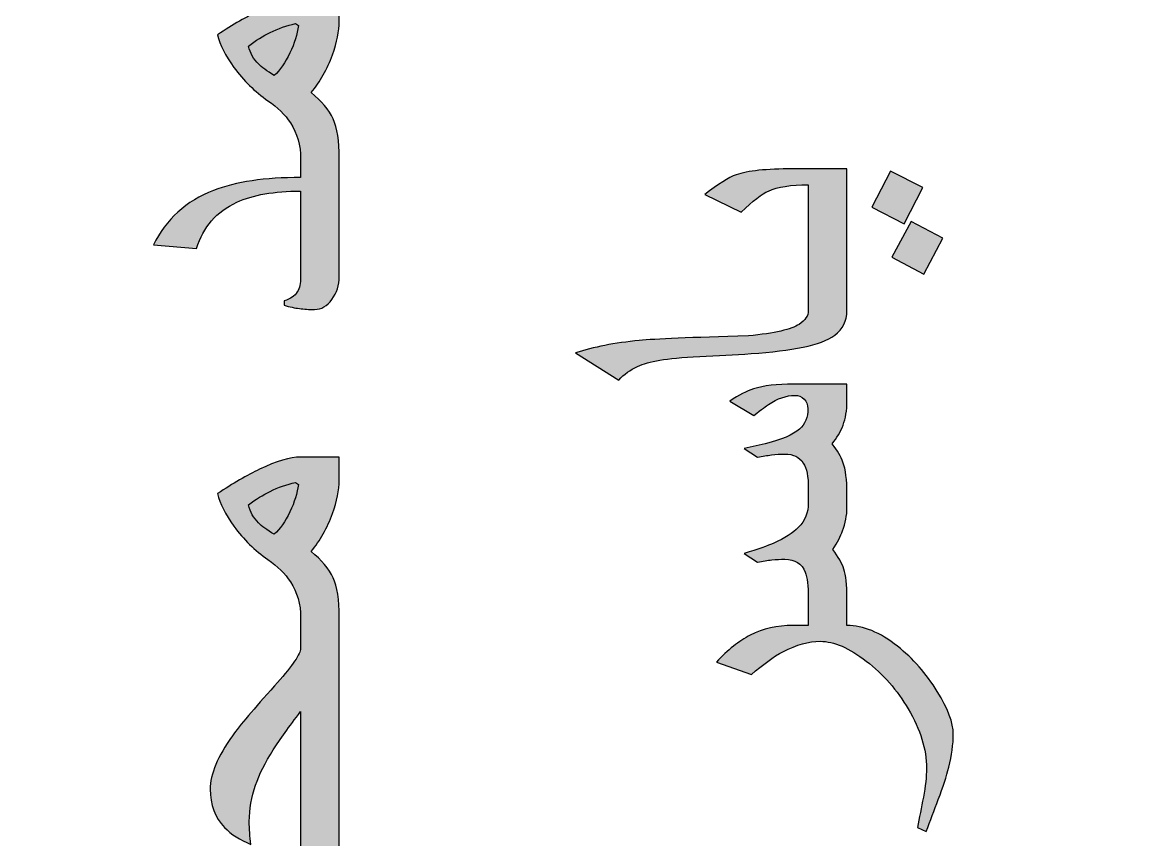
# Model space of a CAD drawing. Header units: millimetres. Extents: x -114 to 68, y -982 to -634.
# Drawn here: x -68.66 to -47.77, y -673.7 to -658.49 of the extents above; entities that cross this region are included whole.
import ezdxf

# ---------------------------------------------------------------- set-up
doc = ezdxf.new("R2010")
doc.units = ezdxf.units.MM
doc.header["$MEASUREMENT"] = 0
doc.layers.add('Layer 1', color=7, linetype='Continuous')

msp = doc.modelspace()

# ---------------------------------------------------------------- hatches: boundary and pattern name
at = {"layer": 'Layer 1', "true_color": 0x2b2a29}
h = msp.add_hatch(color=250, dxfattribs=at)
edge = h.paths.add_edge_path()
edge.add_spline(control_points=[(-62.7589, -661.3761), (-62.7589, -661.3761), (-62.7589, -661.6612), (-62.7589, -661.6612), (-62.7589, -661.6612), (-62.7589, -663.2233), (-62.7589, -663.2233), (-62.7589, -663.3799), (-62.8041, -663.521), (-62.8958, -663.6466), (-62.9861, -663.7708), (-63.0934, -663.8343), (-63.2176, -663.8343), (-63.322, -663.8343), (-63.4165, -663.8286), (-63.5026, -663.8174), (-63.5873, -663.8061), (-63.6818, -663.7849), (-63.7834, -663.7553), (-63.7834, -663.7553), (-63.7834, -663.6706), (-63.7834, -663.6706), (-63.6705, -663.6396), (-63.5901, -663.5845), (-63.5407, -663.5055), (-63.4998, -663.4392), (-63.4786, -663.3475), (-63.4786, -663.2317), (-63.4786, -663.2317), (-63.4786, -661.6612), (-63.4786, -661.6612), (-63.4786, -661.6612), (-63.4786, -661.6301), (-63.4786, -661.6301), (-63.9725, -661.6301), (-64.369, -661.6993), (-64.6696, -661.8376), (-65.0435, -662.0097), (-65.2933, -662.2962), (-65.4175, -662.6969), (-65.4175, -662.6969), (-66.2218, -662.6334), (-66.2218, -662.6334), (-65.9876, -662.1551), (-65.6136, -661.8164), (-65.1, -661.6174), (-64.6865, -661.4566), (-64.1461, -661.3761), (-63.4786, -661.3761), (-63.4786, -661.3761), (-63.4786, -661.029), (-63.4786, -661.029), (-63.4786, -660.7778), (-63.5421, -660.5549), (-63.6691, -660.3601), (-63.7693, -660.2077), (-63.9076, -660.0708), (-64.0882, -659.9467), (-64.3309, -659.7787), (-64.5426, -659.5713), (-64.7218, -659.3258), (-64.8813, -659.1056), (-64.9843, -658.9038), (-65.028, -658.719), (-64.7387, -658.5285), (-64.4777, -658.3775), (-64.2448, -658.2646), (-63.9302, -658.1136), (-63.6748, -658.0374), (-63.48, -658.0374), (-63.48, -658.0374), (-63.4786, -658.0374), (-63.4786, -658.0374), (-63.4786, -658.0374), (-63.4786, -654.9555), (-63.4786, -654.9555), (-63.6973, -655.2363), (-63.8667, -655.4734), (-63.988, -655.6667), (-64.1404, -655.9066), (-64.2505, -656.1253), (-64.3196, -656.3243), (-64.3972, -656.5473), (-64.4353, -656.773), (-64.4353, -657.0016), (-64.4353, -657.1428), (-64.4255, -657.2839), (-64.4057, -657.4278), (-64.6089, -657.3474), (-64.7726, -657.2429), (-64.8954, -657.1131), (-65.0746, -656.9269), (-65.1635, -656.6898), (-65.1635, -656.4019), (-65.1635, -656.1211), (-65.0252, -655.7895), (-64.75, -655.4057), (-64.6131, -655.2166), (-64.3507, -654.9061), (-63.9654, -654.4757), (-63.6663, -654.1427), (-63.504, -653.9169), (-63.4786, -653.7984), (-63.4786, -653.7984), (-63.4786, -653.55), (-63.4786, -653.55), (-63.4786, -653.55), (-62.7589, -653.55), (-62.7589, -653.55), (-62.7589, -653.55), (-62.7589, -658.0374), (-62.7589, -658.0374), (-62.7589, -658.0374), (-62.7589, -658.3253), (-62.7589, -658.3253), (-62.7589, -658.3253), (-62.7589, -658.4664), (-62.7589, -658.4664), (-62.7589, -658.6513), (-62.8013, -658.8587), (-62.8845, -659.0901), (-62.9805, -659.3568), (-63.1145, -659.5911), (-63.2839, -659.7957), (-63.0863, -659.9551), (-62.9494, -660.1188), (-62.8732, -660.2853), (-62.797, -660.4518), (-62.7589, -660.696), (-62.7589, -661.0163), (-62.7589, -661.0163), (-62.7589, -661.3761), (-62.7589, -661.3761)], knot_values=[0, 0, 0, 0, 0.0227273, 0.0227273, 0.0227273, 0.0454545, 0.0454545, 0.0454545, 0.0681818, 0.0681818, 0.0681818, 0.0909091, 0.0909091, 0.0909091, 0.1136364, 0.1136364, 0.1136364, 0.1363636, 0.1363636, 0.1363636, 0.1590909, 0.1590909, 0.1590909, 0.1818182, 0.1818182, 0.1818182, 0.2045455, 0.2045455, 0.2045455, 0.2272727, 0.2272727, 0.2272727, 0.25, 0.25, 0.25, 0.2727273, 0.2727273, 0.2727273, 0.2954545, 0.2954545, 0.2954545, 0.3181818, 0.3181818, 0.3181818, 0.3409091, 0.3409091, 0.3409091, 0.3636364, 0.3636364, 0.3636364, 0.3863636, 0.3863636, 0.3863636, 0.4090909, 0.4090909, 0.4090909, 0.4318182, 0.4318182, 0.4318182, 0.4545455, 0.4545455, 0.4545455, 0.4772727, 0.4772727, 0.4772727, 0.5, 0.5, 0.5, 0.5227273, 0.5227273, 0.5227273, 0.5454545, 0.5454545, 0.5454545, 0.5681818, 0.5681818, 0.5681818, 0.5909091, 0.5909091, 0.5909091, 0.6136364, 0.6136364, 0.6136364, 0.6363636, 0.6363636, 0.6363636, 0.6590909, 0.6590909, 0.6590909, 0.6818182, 0.6818182, 0.6818182, 0.7045455, 0.7045455, 0.7045455, 0.7272727, 0.7272727, 0.7272727, 0.75, 0.75, 0.75, 0.7727273, 0.7727273, 0.7727273, 0.7954545, 0.7954545, 0.7954545, 0.8181818, 0.8181818, 0.8181818, 0.8409091, 0.8409091, 0.8409091, 0.8636364, 0.8636364, 0.8636364, 0.8863636, 0.8863636, 0.8863636, 0.9090909, 0.9090909, 0.9090909, 0.9318182, 0.9318182, 0.9318182, 0.9545455, 0.9545455, 0.9545455, 0.9772727, 0.9772727, 0.9772727, 1, 1, 1, 1], degree=3, periodic=1)
h = msp.add_hatch(color=250, dxfattribs=at)
edge = h.paths.add_edge_path()
edge.add_spline(control_points=[(-63.5746, -658.5116), (-63.7354, -658.5468), (-63.8935, -658.6019), (-64.0487, -658.6767), (-64.1799, -658.7402), (-64.314, -658.8248), (-64.4523, -658.9292), (-64.4184, -659.0605), (-64.3563, -659.172), (-64.2646, -659.2623), (-64.2067, -659.3229), (-64.108, -659.3949), (-63.9697, -659.4768), (-63.861, -659.378), (-63.7651, -659.2383), (-63.679, -659.0577), (-63.5929, -658.8784), (-63.5407, -658.7077), (-63.5209, -658.5482), (-63.5209, -658.5482), (-63.5746, -658.5116), (-63.5746, -658.5116)], knot_values=[0, 0, 0, 0, 0.1428571, 0.1428571, 0.1428571, 0.2857143, 0.2857143, 0.2857143, 0.4285714, 0.4285714, 0.4285714, 0.5714286, 0.5714286, 0.5714286, 0.7142857, 0.7142857, 0.7142857, 0.8571429, 0.8571429, 0.8571429, 1, 1, 1, 1], degree=3, periodic=1)
h = msp.add_hatch(color=250, dxfattribs=at)
edge = h.paths.add_edge_path()
edge.add_spline(control_points=[(-53.3002, -661.2152), (-53.3002, -661.2152), (-53.3002, -663.2769), (-53.3002, -663.2769), (-53.3002, -663.2769), (-53.3002, -663.569), (-53.3002, -663.569), (-53.3002, -663.569), (-53.3002, -663.8582), (-53.3002, -663.8582), (-53.3002, -664.0473), (-53.3764, -664.1983), (-53.5274, -664.3112), (-53.6601, -664.4114), (-53.8562, -664.4876), (-54.1187, -664.5384), (-54.3797, -664.5892), (-54.7015, -664.6287), (-55.0853, -664.6569), (-55.3957, -664.6739), (-55.7147, -664.6908), (-56.0434, -664.7091), (-56.3708, -664.7261), (-56.6192, -664.7501), (-56.7885, -664.7783), (-56.9579, -664.8079), (-57.0961, -664.8474), (-57.2034, -664.8968), (-57.336, -664.9561), (-57.4517, -665.0408), (-57.5505, -665.148), (-57.5505, -665.148), (-58.3549, -664.6442), (-58.3549, -664.6442), (-58.0247, -664.5342), (-57.6295, -664.4566), (-57.1695, -664.4114), (-56.8817, -664.3832), (-56.2043, -664.355), (-55.1361, -664.3267), (-54.645, -664.2773), (-54.3318, -664.2054), (-54.1935, -664.1108), (-54.0778, -664.0332), (-54.0199, -663.9486), (-54.0199, -663.8582), (-54.0199, -663.8582), (-54.0199, -663.569), (-54.0199, -663.569), (-54.0199, -663.569), (-54.0199, -663.2769), (-54.0199, -663.2769), (-54.0199, -663.2769), (-54.0199, -661.5116), (-54.0199, -661.5116), (-54.3445, -661.5116), (-54.5914, -661.5511), (-54.7622, -661.6287), (-54.8807, -661.6809), (-55.05, -661.8107), (-55.273, -662.0196), (-55.273, -662.0196), (-55.9503, -661.6936), (-55.9503, -661.6936), (-55.6991, -661.4974), (-55.5044, -661.3747), (-55.3633, -661.3253), (-55.1516, -661.2519), (-54.8003, -661.2152), (-54.3092, -661.2152), (-54.3092, -661.2152), (-53.3002, -661.2152), (-53.3002, -661.2152)], knot_values=[0, 0, 0, 0, 0.0416667, 0.0416667, 0.0416667, 0.0833333, 0.0833333, 0.0833333, 0.125, 0.125, 0.125, 0.1666667, 0.1666667, 0.1666667, 0.2083333, 0.2083333, 0.2083333, 0.25, 0.25, 0.25, 0.2916667, 0.2916667, 0.2916667, 0.3333333, 0.3333333, 0.3333333, 0.375, 0.375, 0.375, 0.4166667, 0.4166667, 0.4166667, 0.4583333, 0.4583333, 0.4583333, 0.5, 0.5, 0.5, 0.5416667, 0.5416667, 0.5416667, 0.5833333, 0.5833333, 0.5833333, 0.625, 0.625, 0.625, 0.6666667, 0.6666667, 0.6666667, 0.7083333, 0.7083333, 0.7083333, 0.75, 0.75, 0.75, 0.7916667, 0.7916667, 0.7916667, 0.8333333, 0.8333333, 0.8333333, 0.875, 0.875, 0.875, 0.9166667, 0.9166667, 0.9166667, 0.9583333, 0.9583333, 0.9583333, 1, 1, 1, 1], degree=3, periodic=1)
h = msp.add_hatch(color=250, dxfattribs=at)
edge = h.paths.add_edge_path()
edge.add_spline(control_points=[(-52.4874, -661.2576), (-52.4874, -661.2576), (-51.8863, -661.5624), (-51.8863, -661.5624), (-51.8863, -661.5624), (-52.2334, -662.2397), (-52.2334, -662.2397), (-52.2334, -662.2397), (-52.8346, -661.9264), (-52.8346, -661.9264), (-52.8346, -661.9264), (-52.4874, -661.2576), (-52.4874, -661.2576)], knot_values=[0, 0, 0, 0, 0.25, 0.25, 0.25, 0.5, 0.5, 0.5, 0.75, 0.75, 0.75, 1, 1, 1, 1], degree=3, periodic=1)
h = msp.add_hatch(color=250, dxfattribs=at)
edge = h.paths.add_edge_path()
edge.add_spline(control_points=[(-52.1064, -662.1974), (-52.1064, -662.1974), (-51.5138, -662.5036), (-51.5138, -662.5036), (-51.5138, -662.5036), (-51.8651, -663.1795), (-51.8651, -663.1795), (-51.8651, -663.1795), (-52.462, -662.8606), (-52.462, -662.8606), (-52.462, -662.8606), (-52.1064, -662.1974), (-52.1064, -662.1974)], knot_values=[0, 0, 0, 0, 0.25, 0.25, 0.25, 0.5, 0.5, 0.5, 0.75, 0.75, 0.75, 1, 1, 1, 1], degree=3, periodic=1)
h = msp.add_hatch(color=250, dxfattribs=at)
edge = h.paths.add_edge_path()
edge.add_spline(control_points=[(-53.3002, -665.2228), (-53.3002, -665.2228), (-53.3002, -665.5389), (-53.3002, -665.5389), (-53.3002, -665.7139), (-53.3242, -665.8634), (-53.3722, -665.989), (-53.4202, -666.116), (-53.4893, -666.2303), (-53.5768, -666.3347), (-53.4752, -666.4646), (-53.4075, -666.5775), (-53.375, -666.6748), (-53.3256, -666.8159), (-53.3002, -667.0093), (-53.3002, -667.2562), (-53.3002, -667.2562), (-53.3002, -667.5257), (-53.3002, -667.5257), (-53.3002, -667.6697), (-53.3285, -667.8136), (-53.3835, -667.9575), (-53.4188, -668.0507), (-53.478, -668.1678), (-53.5613, -668.3061), (-53.4611, -668.4387), (-53.3934, -668.5601), (-53.3567, -668.6701), (-53.3186, -668.7802), (-53.3002, -668.9594), (-53.3002, -669.2078), (-53.3002, -669.2078), (-53.3002, -669.7172), (-53.3002, -669.7172), (-52.9973, -669.7176), (-52.6831, -669.8474), (-52.3576, -670.1067), (-52.0712, -670.3324), (-51.8242, -670.6132), (-51.6168, -670.9505), (-51.4178, -671.2694), (-51.319, -671.5333), (-51.319, -671.7407), (-51.319, -671.9312), (-51.3473, -672.1358), (-51.4023, -672.3574), (-51.4432, -672.5253), (-51.5095, -672.7271), (-51.5984, -672.9613), (-51.6732, -673.1589), (-51.748, -673.3565), (-51.8228, -673.5526), (-51.8228, -673.5526), (-51.9879, -673.482), (-51.9879, -673.482), (-51.9512, -673.3), (-51.9145, -673.1109), (-51.8764, -672.9134), (-51.8383, -672.7158), (-51.8186, -672.5366), (-51.8186, -672.3771), (-51.8186, -672.0244), (-51.9315, -671.6561), (-52.1572, -671.2722), (-52.3647, -670.9237), (-52.6257, -670.6274), (-52.9418, -670.3818), (-53.2579, -670.1363), (-53.5415, -670.0135), (-53.7955, -670.0135), (-54.0143, -670.0135), (-54.2429, -670.077), (-54.4828, -670.2026), (-54.6761, -670.3042), (-54.8736, -670.4481), (-55.0782, -670.6316), (-55.0782, -670.6316), (-55.7302, -670.3988), (-55.7302, -670.3988), (-55.5199, -670.173), (-55.3111, -670.0065), (-55.1008, -669.8992), (-54.8638, -669.7779), (-54.5985, -669.7172), (-54.3064, -669.7172), (-54.3064, -669.7172), (-54.0199, -669.7172), (-54.0199, -669.7172), (-54.0199, -669.7172), (-54.0199, -669.2064), (-54.0199, -669.2064), (-54.0199, -668.9834), (-54.0397, -668.8225), (-54.0778, -668.7252), (-54.1413, -668.5657), (-54.2683, -668.4853), (-54.4574, -668.4853), (-54.5378, -668.4853), (-54.6182, -668.4895), (-54.6972, -668.498), (-54.7777, -668.505), (-54.8666, -668.5206), (-54.9654, -668.5417), (-54.9654, -668.5417), (-55.2137, -668.3766), (-55.2137, -668.3766), (-54.9597, -668.299), (-54.7763, -668.2355), (-54.6606, -668.1847), (-54.4588, -668.0958), (-54.3078, -667.9984), (-54.2062, -667.894), (-54.082, -667.7656), (-54.0199, -667.6132), (-54.0199, -667.4354), (-54.0199, -667.4354), (-54.0199, -667.156), (-54.0199, -667.156), (-54.0199, -666.9472), (-54.051, -666.7934), (-54.1145, -666.6932), (-54.1864, -666.5831), (-54.3007, -666.5267), (-54.4574, -666.5267), (-54.5434, -666.5267), (-54.6253, -666.5323), (-54.7057, -666.5422), (-54.7861, -666.5535), (-54.8722, -666.5676), (-54.9654, -666.5859), (-54.9654, -666.5859), (-55.2137, -666.4208), (-55.2137, -666.4208), (-55.2137, -666.4208), (-54.8242, -666.3347), (-54.8242, -666.3347), (-54.518, -666.26), (-54.305, -666.1696), (-54.1864, -666.0624), (-54.0806, -665.9679), (-54.0284, -665.8423), (-54.0284, -665.6814), (-54.0284, -665.608), (-54.051, -665.5473), (-54.0975, -665.5022), (-54.1427, -665.457), (-54.2019, -665.4344), (-54.2739, -665.4344), (-54.4291, -665.4344), (-54.5928, -665.4909), (-54.765, -665.6038), (-54.7932, -665.6235), (-54.8835, -665.6913), (-55.0359, -665.807), (-55.0359, -665.807), (-55.4846, -665.5403), (-55.4846, -665.5403), (-55.3139, -665.4288), (-55.1657, -665.3526), (-55.0416, -665.3117), (-54.8539, -665.2524), (-54.6041, -665.2228), (-54.2937, -665.2228), (-54.2937, -665.2228), (-53.3002, -665.2228), (-53.3002, -665.2228)], knot_values=[0, 0, 0, 0, 0.0181818, 0.0181818, 0.0181818, 0.0363636, 0.0363636, 0.0363636, 0.0545455, 0.0545455, 0.0545455, 0.0727273, 0.0727273, 0.0727273, 0.0909091, 0.0909091, 0.0909091, 0.1090909, 0.1090909, 0.1090909, 0.1272727, 0.1272727, 0.1272727, 0.1454545, 0.1454545, 0.1454545, 0.1636364, 0.1636364, 0.1636364, 0.1818182, 0.1818182, 0.1818182, 0.2, 0.2, 0.2, 0.2181818, 0.2181818, 0.2181818, 0.2363636, 0.2363636, 0.2363636, 0.2545455, 0.2545455, 0.2545455, 0.2727273, 0.2727273, 0.2727273, 0.2909091, 0.2909091, 0.2909091, 0.3090909, 0.3090909, 0.3090909, 0.3272727, 0.3272727, 0.3272727, 0.3454545, 0.3454545, 0.3454545, 0.3636364, 0.3636364, 0.3636364, 0.3818182, 0.3818182, 0.3818182, 0.4, 0.4, 0.4, 0.4181818, 0.4181818, 0.4181818, 0.4363636, 0.4363636, 0.4363636, 0.4545455, 0.4545455, 0.4545455, 0.4727273, 0.4727273, 0.4727273, 0.4909091, 0.4909091, 0.4909091, 0.5090909, 0.5090909, 0.5090909, 0.5272727, 0.5272727, 0.5272727, 0.5454545, 0.5454545, 0.5454545, 0.5636364, 0.5636364, 0.5636364, 0.5818182, 0.5818182, 0.5818182, 0.6, 0.6, 0.6, 0.6181818, 0.6181818, 0.6181818, 0.6363636, 0.6363636, 0.6363636, 0.6545455, 0.6545455, 0.6545455, 0.6727273, 0.6727273, 0.6727273, 0.6909091, 0.6909091, 0.6909091, 0.7090909, 0.7090909, 0.7090909, 0.7272727, 0.7272727, 0.7272727, 0.7454545, 0.7454545, 0.7454545, 0.7636364, 0.7636364, 0.7636364, 0.7818182, 0.7818182, 0.7818182, 0.8, 0.8, 0.8, 0.8181818, 0.8181818, 0.8181818, 0.8363636, 0.8363636, 0.8363636, 0.8545455, 0.8545455, 0.8545455, 0.8727273, 0.8727273, 0.8727273, 0.8909091, 0.8909091, 0.8909091, 0.9090909, 0.9090909, 0.9090909, 0.9272727, 0.9272727, 0.9272727, 0.9454545, 0.9454545, 0.9454545, 0.9636364, 0.9636364, 0.9636364, 0.9818182, 0.9818182, 0.9818182, 1, 1, 1, 1], degree=3, periodic=1)
h = msp.add_hatch(color=250, dxfattribs=at)
edge = h.paths.add_edge_path()
edge.add_spline(control_points=[(-62.7589, -674.6914), (-62.7589, -674.6914), (-62.7589, -674.8325), (-62.7589, -674.8325), (-62.7589, -675.0174), (-62.8013, -675.2248), (-62.8845, -675.4562), (-62.9805, -675.7229), (-63.1145, -675.9572), (-63.2839, -676.1618), (-63.0863, -676.3212), (-62.9494, -676.4849), (-62.8732, -676.6514), (-62.797, -676.8179), (-62.7589, -677.0621), (-62.7589, -677.3824), (-62.7589, -677.3824), (-62.7589, -677.7422), (-62.7589, -677.7422), (-62.7589, -677.7422), (-62.7589, -678.0273), (-62.7589, -678.0273), (-62.7589, -678.0273), (-62.7589, -679.5894), (-62.7589, -679.5894), (-62.7589, -679.746), (-62.8041, -679.8871), (-62.8958, -680.0127), (-62.9861, -680.1369), (-63.0934, -680.2004), (-63.2176, -680.2004), (-63.322, -680.2004), (-63.4165, -680.1947), (-63.5026, -680.1835), (-63.5873, -680.1722), (-63.6818, -680.151), (-63.7834, -680.1214), (-63.7834, -680.1214), (-63.7834, -680.0367), (-63.7834, -680.0367), (-63.6705, -680.0057), (-63.5901, -679.9506), (-63.5407, -679.8716), (-63.4998, -679.8053), (-63.4786, -679.7136), (-63.4786, -679.5978), (-63.4786, -679.5978), (-63.4786, -678.0273), (-63.4786, -678.0273), (-63.4786, -678.0273), (-63.4786, -677.9962), (-63.4786, -677.9962), (-63.9725, -677.9962), (-64.369, -678.0654), (-64.6696, -678.2037), (-65.0435, -678.3758), (-65.2933, -678.6623), (-65.4175, -679.063), (-65.4175, -679.063), (-66.2218, -678.9995), (-66.2218, -678.9995), (-65.9876, -678.5212), (-65.6136, -678.1825), (-65.1, -677.9835), (-64.6865, -677.8227), (-64.1461, -677.7422), (-63.4786, -677.7422), (-63.4786, -677.7422), (-63.4786, -677.3951), (-63.4786, -677.3951), (-63.4786, -677.1439), (-63.5421, -676.921), (-63.6691, -676.7262), (-63.7693, -676.5738), (-63.9076, -676.4369), (-64.0882, -676.3128), (-64.3309, -676.1448), (-64.5426, -675.9374), (-64.7218, -675.6919), (-64.8813, -675.4717), (-64.9843, -675.2699), (-65.028, -675.0851), (-64.7387, -674.8946), (-64.4777, -674.7436), (-64.2448, -674.6307), (-63.9302, -674.4797), (-63.6748, -674.4035), (-63.48, -674.4035), (-63.48, -674.4035), (-63.4786, -674.4035), (-63.4786, -674.4035), (-63.4786, -674.4035), (-63.4786, -671.3216), (-63.4786, -671.3216), (-63.6973, -671.6024), (-63.8667, -671.8395), (-63.988, -672.0328), (-64.1404, -672.2727), (-64.2505, -672.4914), (-64.3196, -672.6904), (-64.3972, -672.9134), (-64.4353, -673.1391), (-64.4353, -673.3677), (-64.4353, -673.5089), (-64.4255, -673.65), (-64.4057, -673.7939), (-64.6089, -673.7135), (-64.7726, -673.609), (-64.8954, -673.4792), (-65.0746, -673.293), (-65.1635, -673.0559), (-65.1635, -672.768), (-65.1635, -672.4872), (-65.0252, -672.1556), (-64.75, -671.7718), (-64.6131, -671.5827), (-64.3507, -671.2722), (-63.9654, -670.8418), (-63.6663, -670.5088), (-63.504, -670.283), (-63.4786, -670.1645), (-63.4786, -670.1645), (-63.4786, -669.9161), (-63.4786, -669.9161), (-63.4786, -669.9161), (-63.4786, -669.5733), (-63.4786, -669.5733), (-63.4786, -669.3221), (-63.5421, -669.0992), (-63.6691, -668.9044), (-63.7693, -668.752), (-63.9076, -668.6151), (-64.0882, -668.491), (-64.3309, -668.323), (-64.5426, -668.1156), (-64.7218, -667.8701), (-64.8813, -667.6499), (-64.9843, -667.4481), (-65.028, -667.2633), (-64.7387, -667.0728), (-64.4777, -666.9218), (-64.2448, -666.8089), (-63.9302, -666.6579), (-63.6748, -666.5817), (-63.48, -666.5817), (-63.48, -666.5817), (-62.7589, -666.5817), (-62.7589, -666.5817), (-62.7589, -666.5817), (-62.7589, -667.0107), (-62.7589, -667.0107), (-62.7589, -667.1956), (-62.8013, -667.403), (-62.8845, -667.6344), (-62.9805, -667.9011), (-63.1145, -668.1354), (-63.2839, -668.34), (-63.0863, -668.4994), (-62.9494, -668.6631), (-62.8732, -668.8296), (-62.797, -668.9961), (-62.7589, -669.2403), (-62.7589, -669.5606), (-62.7589, -669.5606), (-62.7589, -669.9161), (-62.7589, -669.9161), (-62.7589, -669.9161), (-62.7589, -670.2055), (-62.7589, -670.2055), (-62.7589, -670.2055), (-62.7589, -674.4035), (-62.7589, -674.4035), (-62.7589, -674.4035), (-62.7589, -674.6914), (-62.7589, -674.6914)], knot_values=[0, 0, 0, 0, 0.0172414, 0.0172414, 0.0172414, 0.0344828, 0.0344828, 0.0344828, 0.0517241, 0.0517241, 0.0517241, 0.0689655, 0.0689655, 0.0689655, 0.0862069, 0.0862069, 0.0862069, 0.1034483, 0.1034483, 0.1034483, 0.1206897, 0.1206897, 0.1206897, 0.137931, 0.137931, 0.137931, 0.1551724, 0.1551724, 0.1551724, 0.1724138, 0.1724138, 0.1724138, 0.1896552, 0.1896552, 0.1896552, 0.2068966, 0.2068966, 0.2068966, 0.2241379, 0.2241379, 0.2241379, 0.2413793, 0.2413793, 0.2413793, 0.2586207, 0.2586207, 0.2586207, 0.2758621, 0.2758621, 0.2758621, 0.2931034, 0.2931034, 0.2931034, 0.3103448, 0.3103448, 0.3103448, 0.3275862, 0.3275862, 0.3275862, 0.3448276, 0.3448276, 0.3448276, 0.362069, 0.362069, 0.362069, 0.3793103, 0.3793103, 0.3793103, 0.3965517, 0.3965517, 0.3965517, 0.4137931, 0.4137931, 0.4137931, 0.4310345, 0.4310345, 0.4310345, 0.4482759, 0.4482759, 0.4482759, 0.4655172, 0.4655172, 0.4655172, 0.4827586, 0.4827586, 0.4827586, 0.5, 0.5, 0.5, 0.5172414, 0.5172414, 0.5172414, 0.5344828, 0.5344828, 0.5344828, 0.5517241, 0.5517241, 0.5517241, 0.5689655, 0.5689655, 0.5689655, 0.5862069, 0.5862069, 0.5862069, 0.6034483, 0.6034483, 0.6034483, 0.6206897, 0.6206897, 0.6206897, 0.637931, 0.637931, 0.637931, 0.6551724, 0.6551724, 0.6551724, 0.6724138, 0.6724138, 0.6724138, 0.6896552, 0.6896552, 0.6896552, 0.7068966, 0.7068966, 0.7068966, 0.7241379, 0.7241379, 0.7241379, 0.7413793, 0.7413793, 0.7413793, 0.7586207, 0.7586207, 0.7586207, 0.7758621, 0.7758621, 0.7758621, 0.7931034, 0.7931034, 0.7931034, 0.8103448, 0.8103448, 0.8103448, 0.8275862, 0.8275862, 0.8275862, 0.8448276, 0.8448276, 0.8448276, 0.862069, 0.862069, 0.862069, 0.8793103, 0.8793103, 0.8793103, 0.8965517, 0.8965517, 0.8965517, 0.9137931, 0.9137931, 0.9137931, 0.9310345, 0.9310345, 0.9310345, 0.9482759, 0.9482759, 0.9482759, 0.9655172, 0.9655172, 0.9655172, 0.9827586, 0.9827586, 0.9827586, 1, 1, 1, 1], degree=3, periodic=1)
h = msp.add_hatch(color=250, dxfattribs=at)
edge = h.paths.add_edge_path()
edge.add_spline(control_points=[(-63.5746, -667.0559), (-63.7354, -667.0911), (-63.8935, -667.1462), (-64.0487, -667.221), (-64.1799, -667.2845), (-64.314, -667.3691), (-64.4523, -667.4735), (-64.4184, -667.6048), (-64.3563, -667.7163), (-64.2646, -667.8066), (-64.2067, -667.8672), (-64.108, -667.9392), (-63.9697, -668.0211), (-63.861, -667.9223), (-63.7651, -667.7826), (-63.679, -667.602), (-63.5929, -667.4227), (-63.5407, -667.252), (-63.5209, -667.0925), (-63.5209, -667.0925), (-63.5746, -667.0559), (-63.5746, -667.0559)], knot_values=[0, 0, 0, 0, 0.1428571, 0.1428571, 0.1428571, 0.2857143, 0.2857143, 0.2857143, 0.4285714, 0.4285714, 0.4285714, 0.5714286, 0.5714286, 0.5714286, 0.7142857, 0.7142857, 0.7142857, 0.8571429, 0.8571429, 0.8571429, 1, 1, 1, 1], degree=3, periodic=1)

# ---------------------------------------------------------------- linework, layer by layer
at = {"layer": 'Layer 1', "color": 230, "lineweight": 20}
msp.add_open_spline([(-109.4153, -724.459), (-109.4153, -724.459), (60.5847, -724.459), (60.5847, -724.459), (63.3347, -724.459), (65.5847, -722.2089), (65.5847, -719.4589), (65.5847, -719.4589), (65.5847, -639.4591), (65.5847, -639.4591), (65.5847, -636.7091), (63.3347, -634.459), (60.5847, -634.459), (60.5847, -634.459), (-109.4153, -634.459), (-109.4153, -634.459), (-112.1653, -634.459), (-114.4153, -636.7091), (-114.4153, -639.4591), (-114.4153, -639.4591), (-114.4153, -719.4589), (-114.4153, -719.4589), (-114.4153, -722.2089), (-112.1653, -724.459), (-109.4153, -724.459)], degree=3, knots=[0, 0, 0, 0, 0.125, 0.125, 0.125, 0.25, 0.25, 0.25, 0.375, 0.375, 0.375, 0.5, 0.5, 0.5, 0.625, 0.625, 0.625, 0.75, 0.75, 0.75, 0.875, 0.875, 0.875, 1, 1, 1, 1], dxfattribs=at)
msp.add_open_spline([(-109.4153, -724.459), (-109.4153, -724.459), (60.5847, -724.459), (60.5847, -724.459), (63.3347, -724.459), (65.5847, -722.2089), (65.5847, -719.4589), (65.5847, -719.4589), (65.5847, -639.4591), (65.5847, -639.4591), (65.5847, -636.7091), (63.3347, -634.459), (60.5847, -634.459), (60.5847, -634.459), (-109.4153, -634.459), (-109.4153, -634.459), (-112.1653, -634.459), (-114.4153, -636.7091), (-114.4153, -639.4591), (-114.4153, -639.4591), (-114.4153, -719.4589), (-114.4153, -719.4589), (-114.4153, -722.2089), (-112.1653, -724.459), (-109.4153, -724.459)], degree=3, knots=[0, 0, 0, 0, 0.125, 0.125, 0.125, 0.25, 0.25, 0.25, 0.375, 0.375, 0.375, 0.5, 0.5, 0.5, 0.625, 0.625, 0.625, 0.75, 0.75, 0.75, 0.875, 0.875, 0.875, 1, 1, 1, 1], dxfattribs=at)
msp.add_open_spline([(-109.4153, -724.459), (-109.4153, -724.459), (60.5847, -724.459), (60.5847, -724.459), (63.3347, -724.459), (65.5847, -722.2089), (65.5847, -719.4589), (65.5847, -719.4589), (65.5847, -639.4591), (65.5847, -639.4591), (65.5847, -636.7091), (63.3347, -634.459), (60.5847, -634.459), (60.5847, -634.459), (-109.4153, -634.459), (-109.4153, -634.459), (-112.1653, -634.459), (-114.4153, -636.7091), (-114.4153, -639.4591), (-114.4153, -639.4591), (-114.4153, -719.4589), (-114.4153, -719.4589), (-114.4153, -722.2089), (-112.1653, -724.459), (-109.4153, -724.459)], degree=3, knots=[0, 0, 0, 0, 0.125, 0.125, 0.125, 0.25, 0.25, 0.25, 0.375, 0.375, 0.375, 0.5, 0.5, 0.5, 0.625, 0.625, 0.625, 0.75, 0.75, 0.75, 0.875, 0.875, 0.875, 1, 1, 1, 1], dxfattribs=at)
msp.add_open_spline([(-109.4153, -724.459), (-109.4153, -724.459), (60.5847, -724.459), (60.5847, -724.459), (63.3347, -724.459), (65.5847, -722.2089), (65.5847, -719.4589), (65.5847, -719.4589), (65.5847, -639.4591), (65.5847, -639.4591), (65.5847, -636.7091), (63.3347, -634.459), (60.5847, -634.459), (60.5847, -634.459), (-109.4153, -634.459), (-109.4153, -634.459), (-112.1653, -634.459), (-114.4153, -636.7091), (-114.4153, -639.4591), (-114.4153, -639.4591), (-114.4153, -719.4589), (-114.4153, -719.4589), (-114.4153, -722.2089), (-112.1653, -724.459), (-109.4153, -724.459)], degree=3, knots=[0, 0, 0, 0, 0.125, 0.125, 0.125, 0.25, 0.25, 0.25, 0.375, 0.375, 0.375, 0.5, 0.5, 0.5, 0.625, 0.625, 0.625, 0.75, 0.75, 0.75, 0.875, 0.875, 0.875, 1, 1, 1, 1], dxfattribs=at)
at = {"layer": 'Layer 1', "color": 250}
for points, knots in [([(-62.7589, -661.3761), (-62.7589, -661.3761), (-62.7589, -661.6612), (-62.7589, -661.6612), (-62.7589, -661.6612), (-62.7589, -663.2233), (-62.7589, -663.2233), (-62.7589, -663.3799), (-62.8041, -663.521), (-62.8958, -663.6466), (-62.9861, -663.7708), (-63.0934, -663.8343), (-63.2176, -663.8343), (-63.322, -663.8343), (-63.4165, -663.8286), (-63.5026, -663.8174), (-63.5873, -663.8061), (-63.6818, -663.7849), (-63.7834, -663.7553), (-63.7834, -663.7553), (-63.7834, -663.6706), (-63.7834, -663.6706), (-63.6705, -663.6396), (-63.5901, -663.5845), (-63.5407, -663.5055), (-63.4998, -663.4392), (-63.4786, -663.3475), (-63.4786, -663.2317), (-63.4786, -663.2317), (-63.4786, -661.6612), (-63.4786, -661.6612), (-63.4786, -661.6612), (-63.4786, -661.6301), (-63.4786, -661.6301), (-63.9725, -661.6301), (-64.369, -661.6993), (-64.6696, -661.8376), (-65.0435, -662.0097), (-65.2933, -662.2962), (-65.4175, -662.6969), (-65.4175, -662.6969), (-66.2218, -662.6334), (-66.2218, -662.6334), (-65.9876, -662.1551), (-65.6136, -661.8164), (-65.1, -661.6174), (-64.6865, -661.4566), (-64.1461, -661.3761), (-63.4786, -661.3761), (-63.4786, -661.3761), (-63.4786, -661.029), (-63.4786, -661.029), (-63.4786, -660.7778), (-63.5421, -660.5549), (-63.6691, -660.3601), (-63.7693, -660.2077), (-63.9076, -660.0708), (-64.0882, -659.9467), (-64.3309, -659.7787), (-64.5426, -659.5713), (-64.7218, -659.3258), (-64.8813, -659.1056), (-64.9843, -658.9038), (-65.028, -658.719), (-64.7387, -658.5285), (-64.4777, -658.3775), (-64.2448, -658.2646), (-63.9302, -658.1136), (-63.6748, -658.0374), (-63.48, -658.0374), (-63.48, -658.0374), (-63.4786, -658.0374), (-63.4786, -658.0374), (-63.4786, -658.0374), (-63.4786, -654.9555), (-63.4786, -654.9555), (-63.6973, -655.2363), (-63.8667, -655.4734), (-63.988, -655.6667), (-64.1404, -655.9066), (-64.2505, -656.1253), (-64.3196, -656.3243), (-64.3972, -656.5473), (-64.4353, -656.773), (-64.4353, -657.0016), (-64.4353, -657.1428), (-64.4255, -657.2839), (-64.4057, -657.4278), (-64.6089, -657.3474), (-64.7726, -657.2429), (-64.8954, -657.1131), (-65.0746, -656.9269), (-65.1635, -656.6898), (-65.1635, -656.4019), (-65.1635, -656.1211), (-65.0252, -655.7895), (-64.75, -655.4057), (-64.6131, -655.2166), (-64.3507, -654.9061), (-63.9654, -654.4757), (-63.6663, -654.1427), (-63.504, -653.9169), (-63.4786, -653.7984), (-63.4786, -653.7984), (-63.4786, -653.55), (-63.4786, -653.55), (-63.4786, -653.55), (-62.7589, -653.55), (-62.7589, -653.55), (-62.7589, -653.55), (-62.7589, -658.0374), (-62.7589, -658.0374), (-62.7589, -658.0374), (-62.7589, -658.3253), (-62.7589, -658.3253), (-62.7589, -658.3253), (-62.7589, -658.4664), (-62.7589, -658.4664), (-62.7589, -658.6513), (-62.8013, -658.8587), (-62.8845, -659.0901), (-62.9805, -659.3568), (-63.1145, -659.5911), (-63.2839, -659.7957), (-63.0863, -659.9551), (-62.9494, -660.1188), (-62.8732, -660.2853), (-62.797, -660.4518), (-62.7589, -660.696), (-62.7589, -661.0163), (-62.7589, -661.0163), (-62.7589, -661.3761), (-62.7589, -661.3761)], [0, 0, 0, 0, 0.0227273, 0.0227273, 0.0227273, 0.0454545, 0.0454545, 0.0454545, 0.0681818, 0.0681818, 0.0681818, 0.0909091, 0.0909091, 0.0909091, 0.1136364, 0.1136364, 0.1136364, 0.1363636, 0.1363636, 0.1363636, 0.1590909, 0.1590909, 0.1590909, 0.1818182, 0.1818182, 0.1818182, 0.2045455, 0.2045455, 0.2045455, 0.2272727, 0.2272727, 0.2272727, 0.25, 0.25, 0.25, 0.2727273, 0.2727273, 0.2727273, 0.2954545, 0.2954545, 0.2954545, 0.3181818, 0.3181818, 0.3181818, 0.3409091, 0.3409091, 0.3409091, 0.3636364, 0.3636364, 0.3636364, 0.3863636, 0.3863636, 0.3863636, 0.4090909, 0.4090909, 0.4090909, 0.4318182, 0.4318182, 0.4318182, 0.4545455, 0.4545455, 0.4545455, 0.4772727, 0.4772727, 0.4772727, 0.5, 0.5, 0.5, 0.5227273, 0.5227273, 0.5227273, 0.5454545, 0.5454545, 0.5454545, 0.5681818, 0.5681818, 0.5681818, 0.5909091, 0.5909091, 0.5909091, 0.6136364, 0.6136364, 0.6136364, 0.6363636, 0.6363636, 0.6363636, 0.6590909, 0.6590909, 0.6590909, 0.6818182, 0.6818182, 0.6818182, 0.7045455, 0.7045455, 0.7045455, 0.7272727, 0.7272727, 0.7272727, 0.75, 0.75, 0.75, 0.7727273, 0.7727273, 0.7727273, 0.7954545, 0.7954545, 0.7954545, 0.8181818, 0.8181818, 0.8181818, 0.8409091, 0.8409091, 0.8409091, 0.8636364, 0.8636364, 0.8636364, 0.8863636, 0.8863636, 0.8863636, 0.9090909, 0.9090909, 0.9090909, 0.9318182, 0.9318182, 0.9318182, 0.9545455, 0.9545455, 0.9545455, 0.9772727, 0.9772727, 0.9772727, 1, 1, 1, 1]), ([(-63.5746, -658.5116), (-63.7354, -658.5468), (-63.8935, -658.6019), (-64.0487, -658.6767), (-64.1799, -658.7402), (-64.314, -658.8248), (-64.4523, -658.9292), (-64.4184, -659.0605), (-64.3563, -659.172), (-64.2646, -659.2623), (-64.2067, -659.3229), (-64.108, -659.3949), (-63.9697, -659.4768), (-63.861, -659.378), (-63.7651, -659.2383), (-63.679, -659.0577), (-63.5929, -658.8784), (-63.5407, -658.7077), (-63.5209, -658.5482), (-63.5209, -658.5482), (-63.5746, -658.5116), (-63.5746, -658.5116)], [0, 0, 0, 0, 0.1428571, 0.1428571, 0.1428571, 0.2857143, 0.2857143, 0.2857143, 0.4285714, 0.4285714, 0.4285714, 0.5714286, 0.5714286, 0.5714286, 0.7142857, 0.7142857, 0.7142857, 0.8571429, 0.8571429, 0.8571429, 1, 1, 1, 1]), ([(-53.3002, -661.2152), (-53.3002, -661.2152), (-53.3002, -663.2769), (-53.3002, -663.2769), (-53.3002, -663.2769), (-53.3002, -663.569), (-53.3002, -663.569), (-53.3002, -663.569), (-53.3002, -663.8582), (-53.3002, -663.8582), (-53.3002, -664.0473), (-53.3764, -664.1983), (-53.5274, -664.3112), (-53.6601, -664.4114), (-53.8562, -664.4876), (-54.1187, -664.5384), (-54.3797, -664.5892), (-54.7015, -664.6287), (-55.0853, -664.6569), (-55.3957, -664.6739), (-55.7147, -664.6908), (-56.0434, -664.7091), (-56.3708, -664.7261), (-56.6192, -664.7501), (-56.7885, -664.7783), (-56.9579, -664.8079), (-57.0961, -664.8474), (-57.2034, -664.8968), (-57.336, -664.9561), (-57.4517, -665.0408), (-57.5505, -665.148), (-57.5505, -665.148), (-58.3549, -664.6442), (-58.3549, -664.6442), (-58.0247, -664.5342), (-57.6295, -664.4566), (-57.1695, -664.4114), (-56.8817, -664.3832), (-56.2043, -664.355), (-55.1361, -664.3267), (-54.645, -664.2773), (-54.3318, -664.2054), (-54.1935, -664.1108), (-54.0778, -664.0332), (-54.0199, -663.9486), (-54.0199, -663.8582), (-54.0199, -663.8582), (-54.0199, -663.569), (-54.0199, -663.569), (-54.0199, -663.569), (-54.0199, -663.2769), (-54.0199, -663.2769), (-54.0199, -663.2769), (-54.0199, -661.5116), (-54.0199, -661.5116), (-54.3445, -661.5116), (-54.5914, -661.5511), (-54.7622, -661.6287), (-54.8807, -661.6809), (-55.05, -661.8107), (-55.273, -662.0196), (-55.273, -662.0196), (-55.9503, -661.6936), (-55.9503, -661.6936), (-55.6991, -661.4974), (-55.5044, -661.3747), (-55.3633, -661.3253), (-55.1516, -661.2519), (-54.8003, -661.2152), (-54.3092, -661.2152), (-54.3092, -661.2152), (-53.3002, -661.2152), (-53.3002, -661.2152)], [0, 0, 0, 0, 0.0416667, 0.0416667, 0.0416667, 0.0833333, 0.0833333, 0.0833333, 0.125, 0.125, 0.125, 0.1666667, 0.1666667, 0.1666667, 0.2083333, 0.2083333, 0.2083333, 0.25, 0.25, 0.25, 0.2916667, 0.2916667, 0.2916667, 0.3333333, 0.3333333, 0.3333333, 0.375, 0.375, 0.375, 0.4166667, 0.4166667, 0.4166667, 0.4583333, 0.4583333, 0.4583333, 0.5, 0.5, 0.5, 0.5416667, 0.5416667, 0.5416667, 0.5833333, 0.5833333, 0.5833333, 0.625, 0.625, 0.625, 0.6666667, 0.6666667, 0.6666667, 0.7083333, 0.7083333, 0.7083333, 0.75, 0.75, 0.75, 0.7916667, 0.7916667, 0.7916667, 0.8333333, 0.8333333, 0.8333333, 0.875, 0.875, 0.875, 0.9166667, 0.9166667, 0.9166667, 0.9583333, 0.9583333, 0.9583333, 1, 1, 1, 1]), ([(-52.4874, -661.2576), (-52.4874, -661.2576), (-51.8863, -661.5624), (-51.8863, -661.5624), (-51.8863, -661.5624), (-52.2334, -662.2397), (-52.2334, -662.2397), (-52.2334, -662.2397), (-52.8346, -661.9264), (-52.8346, -661.9264), (-52.8346, -661.9264), (-52.4874, -661.2576), (-52.4874, -661.2576)], [0, 0, 0, 0, 0.25, 0.25, 0.25, 0.5, 0.5, 0.5, 0.75, 0.75, 0.75, 1, 1, 1, 1]), ([(-52.1064, -662.1974), (-52.1064, -662.1974), (-51.5138, -662.5036), (-51.5138, -662.5036), (-51.5138, -662.5036), (-51.8651, -663.1795), (-51.8651, -663.1795), (-51.8651, -663.1795), (-52.462, -662.8606), (-52.462, -662.8606), (-52.462, -662.8606), (-52.1064, -662.1974), (-52.1064, -662.1974)], [0, 0, 0, 0, 0.25, 0.25, 0.25, 0.5, 0.5, 0.5, 0.75, 0.75, 0.75, 1, 1, 1, 1]), ([(-53.3002, -665.2228), (-53.3002, -665.2228), (-53.3002, -665.5389), (-53.3002, -665.5389), (-53.3002, -665.7139), (-53.3242, -665.8634), (-53.3722, -665.989), (-53.4202, -666.116), (-53.4893, -666.2303), (-53.5768, -666.3347), (-53.4752, -666.4646), (-53.4075, -666.5775), (-53.375, -666.6748), (-53.3256, -666.8159), (-53.3002, -667.0093), (-53.3002, -667.2562), (-53.3002, -667.2562), (-53.3002, -667.5257), (-53.3002, -667.5257), (-53.3002, -667.6697), (-53.3285, -667.8136), (-53.3835, -667.9575), (-53.4188, -668.0507), (-53.478, -668.1678), (-53.5613, -668.3061), (-53.4611, -668.4387), (-53.3934, -668.5601), (-53.3567, -668.6701), (-53.3186, -668.7802), (-53.3002, -668.9594), (-53.3002, -669.2078), (-53.3002, -669.2078), (-53.3002, -669.7172), (-53.3002, -669.7172), (-52.9973, -669.7176), (-52.6831, -669.8474), (-52.3576, -670.1067), (-52.0712, -670.3324), (-51.8242, -670.6132), (-51.6168, -670.9505), (-51.4178, -671.2694), (-51.319, -671.5333), (-51.319, -671.7407), (-51.319, -671.9312), (-51.3473, -672.1358), (-51.4023, -672.3574), (-51.4432, -672.5253), (-51.5095, -672.7271), (-51.5984, -672.9613), (-51.6732, -673.1589), (-51.748, -673.3565), (-51.8228, -673.5526), (-51.8228, -673.5526), (-51.9879, -673.482), (-51.9879, -673.482), (-51.9512, -673.3), (-51.9145, -673.1109), (-51.8764, -672.9134), (-51.8383, -672.7158), (-51.8186, -672.5366), (-51.8186, -672.3771), (-51.8186, -672.0244), (-51.9315, -671.6561), (-52.1572, -671.2722), (-52.3647, -670.9237), (-52.6257, -670.6274), (-52.9418, -670.3818), (-53.2579, -670.1363), (-53.5415, -670.0135), (-53.7955, -670.0135), (-54.0143, -670.0135), (-54.2429, -670.077), (-54.4828, -670.2026), (-54.6761, -670.3042), (-54.8736, -670.4481), (-55.0782, -670.6316), (-55.0782, -670.6316), (-55.7302, -670.3988), (-55.7302, -670.3988), (-55.5199, -670.173), (-55.3111, -670.0065), (-55.1008, -669.8992), (-54.8638, -669.7779), (-54.5985, -669.7172), (-54.3064, -669.7172), (-54.3064, -669.7172), (-54.0199, -669.7172), (-54.0199, -669.7172), (-54.0199, -669.7172), (-54.0199, -669.2064), (-54.0199, -669.2064), (-54.0199, -668.9834), (-54.0397, -668.8225), (-54.0778, -668.7252), (-54.1413, -668.5657), (-54.2683, -668.4853), (-54.4574, -668.4853), (-54.5378, -668.4853), (-54.6182, -668.4895), (-54.6972, -668.498), (-54.7777, -668.505), (-54.8666, -668.5206), (-54.9654, -668.5417), (-54.9654, -668.5417), (-55.2137, -668.3766), (-55.2137, -668.3766), (-54.9597, -668.299), (-54.7763, -668.2355), (-54.6606, -668.1847), (-54.4588, -668.0958), (-54.3078, -667.9984), (-54.2062, -667.894), (-54.082, -667.7656), (-54.0199, -667.6132), (-54.0199, -667.4354), (-54.0199, -667.4354), (-54.0199, -667.156), (-54.0199, -667.156), (-54.0199, -666.9472), (-54.051, -666.7934), (-54.1145, -666.6932), (-54.1864, -666.5831), (-54.3007, -666.5267), (-54.4574, -666.5267), (-54.5434, -666.5267), (-54.6253, -666.5323), (-54.7057, -666.5422), (-54.7861, -666.5535), (-54.8722, -666.5676), (-54.9654, -666.5859), (-54.9654, -666.5859), (-55.2137, -666.4208), (-55.2137, -666.4208), (-55.2137, -666.4208), (-54.8242, -666.3347), (-54.8242, -666.3347), (-54.518, -666.26), (-54.305, -666.1696), (-54.1864, -666.0624), (-54.0806, -665.9679), (-54.0284, -665.8423), (-54.0284, -665.6814), (-54.0284, -665.608), (-54.051, -665.5473), (-54.0975, -665.5022), (-54.1427, -665.457), (-54.2019, -665.4344), (-54.2739, -665.4344), (-54.4291, -665.4344), (-54.5928, -665.4909), (-54.765, -665.6038), (-54.7932, -665.6235), (-54.8835, -665.6913), (-55.0359, -665.807), (-55.0359, -665.807), (-55.4846, -665.5403), (-55.4846, -665.5403), (-55.3139, -665.4288), (-55.1657, -665.3526), (-55.0416, -665.3117), (-54.8539, -665.2524), (-54.6041, -665.2228), (-54.2937, -665.2228), (-54.2937, -665.2228), (-53.3002, -665.2228), (-53.3002, -665.2228)], [0, 0, 0, 0, 0.0181818, 0.0181818, 0.0181818, 0.0363636, 0.0363636, 0.0363636, 0.0545455, 0.0545455, 0.0545455, 0.0727273, 0.0727273, 0.0727273, 0.0909091, 0.0909091, 0.0909091, 0.1090909, 0.1090909, 0.1090909, 0.1272727, 0.1272727, 0.1272727, 0.1454545, 0.1454545, 0.1454545, 0.1636364, 0.1636364, 0.1636364, 0.1818182, 0.1818182, 0.1818182, 0.2, 0.2, 0.2, 0.2181818, 0.2181818, 0.2181818, 0.2363636, 0.2363636, 0.2363636, 0.2545455, 0.2545455, 0.2545455, 0.2727273, 0.2727273, 0.2727273, 0.2909091, 0.2909091, 0.2909091, 0.3090909, 0.3090909, 0.3090909, 0.3272727, 0.3272727, 0.3272727, 0.3454545, 0.3454545, 0.3454545, 0.3636364, 0.3636364, 0.3636364, 0.3818182, 0.3818182, 0.3818182, 0.4, 0.4, 0.4, 0.4181818, 0.4181818, 0.4181818, 0.4363636, 0.4363636, 0.4363636, 0.4545455, 0.4545455, 0.4545455, 0.4727273, 0.4727273, 0.4727273, 0.4909091, 0.4909091, 0.4909091, 0.5090909, 0.5090909, 0.5090909, 0.5272727, 0.5272727, 0.5272727, 0.5454545, 0.5454545, 0.5454545, 0.5636364, 0.5636364, 0.5636364, 0.5818182, 0.5818182, 0.5818182, 0.6, 0.6, 0.6, 0.6181818, 0.6181818, 0.6181818, 0.6363636, 0.6363636, 0.6363636, 0.6545455, 0.6545455, 0.6545455, 0.6727273, 0.6727273, 0.6727273, 0.6909091, 0.6909091, 0.6909091, 0.7090909, 0.7090909, 0.7090909, 0.7272727, 0.7272727, 0.7272727, 0.7454545, 0.7454545, 0.7454545, 0.7636364, 0.7636364, 0.7636364, 0.7818182, 0.7818182, 0.7818182, 0.8, 0.8, 0.8, 0.8181818, 0.8181818, 0.8181818, 0.8363636, 0.8363636, 0.8363636, 0.8545455, 0.8545455, 0.8545455, 0.8727273, 0.8727273, 0.8727273, 0.8909091, 0.8909091, 0.8909091, 0.9090909, 0.9090909, 0.9090909, 0.9272727, 0.9272727, 0.9272727, 0.9454545, 0.9454545, 0.9454545, 0.9636364, 0.9636364, 0.9636364, 0.9818182, 0.9818182, 0.9818182, 1, 1, 1, 1]), ([(-62.7589, -674.6914), (-62.7589, -674.6914), (-62.7589, -674.8325), (-62.7589, -674.8325), (-62.7589, -675.0174), (-62.8013, -675.2248), (-62.8845, -675.4562), (-62.9805, -675.7229), (-63.1145, -675.9572), (-63.2839, -676.1618), (-63.0863, -676.3212), (-62.9494, -676.4849), (-62.8732, -676.6514), (-62.797, -676.8179), (-62.7589, -677.0621), (-62.7589, -677.3824), (-62.7589, -677.3824), (-62.7589, -677.7422), (-62.7589, -677.7422), (-62.7589, -677.7422), (-62.7589, -678.0273), (-62.7589, -678.0273), (-62.7589, -678.0273), (-62.7589, -679.5894), (-62.7589, -679.5894), (-62.7589, -679.746), (-62.8041, -679.8871), (-62.8958, -680.0127), (-62.9861, -680.1369), (-63.0934, -680.2004), (-63.2176, -680.2004), (-63.322, -680.2004), (-63.4165, -680.1947), (-63.5026, -680.1835), (-63.5873, -680.1722), (-63.6818, -680.151), (-63.7834, -680.1214), (-63.7834, -680.1214), (-63.7834, -680.0367), (-63.7834, -680.0367), (-63.6705, -680.0057), (-63.5901, -679.9506), (-63.5407, -679.8716), (-63.4998, -679.8053), (-63.4786, -679.7136), (-63.4786, -679.5978), (-63.4786, -679.5978), (-63.4786, -678.0273), (-63.4786, -678.0273), (-63.4786, -678.0273), (-63.4786, -677.9962), (-63.4786, -677.9962), (-63.9725, -677.9962), (-64.369, -678.0654), (-64.6696, -678.2037), (-65.0435, -678.3758), (-65.2933, -678.6623), (-65.4175, -679.063), (-65.4175, -679.063), (-66.2218, -678.9995), (-66.2218, -678.9995), (-65.9876, -678.5212), (-65.6136, -678.1825), (-65.1, -677.9835), (-64.6865, -677.8227), (-64.1461, -677.7422), (-63.4786, -677.7422), (-63.4786, -677.7422), (-63.4786, -677.3951), (-63.4786, -677.3951), (-63.4786, -677.1439), (-63.5421, -676.921), (-63.6691, -676.7262), (-63.7693, -676.5738), (-63.9076, -676.4369), (-64.0882, -676.3128), (-64.3309, -676.1448), (-64.5426, -675.9374), (-64.7218, -675.6919), (-64.8813, -675.4717), (-64.9843, -675.2699), (-65.028, -675.0851), (-64.7387, -674.8946), (-64.4777, -674.7436), (-64.2448, -674.6307), (-63.9302, -674.4797), (-63.6748, -674.4035), (-63.48, -674.4035), (-63.48, -674.4035), (-63.4786, -674.4035), (-63.4786, -674.4035), (-63.4786, -674.4035), (-63.4786, -671.3216), (-63.4786, -671.3216), (-63.6973, -671.6024), (-63.8667, -671.8395), (-63.988, -672.0328), (-64.1404, -672.2727), (-64.2505, -672.4914), (-64.3196, -672.6904), (-64.3972, -672.9134), (-64.4353, -673.1391), (-64.4353, -673.3677), (-64.4353, -673.5089), (-64.4255, -673.65), (-64.4057, -673.7939), (-64.6089, -673.7135), (-64.7726, -673.609), (-64.8954, -673.4792), (-65.0746, -673.293), (-65.1635, -673.0559), (-65.1635, -672.768), (-65.1635, -672.4872), (-65.0252, -672.1556), (-64.75, -671.7718), (-64.6131, -671.5827), (-64.3507, -671.2722), (-63.9654, -670.8418), (-63.6663, -670.5088), (-63.504, -670.283), (-63.4786, -670.1645), (-63.4786, -670.1645), (-63.4786, -669.9161), (-63.4786, -669.9161), (-63.4786, -669.9161), (-63.4786, -669.5733), (-63.4786, -669.5733), (-63.4786, -669.3221), (-63.5421, -669.0992), (-63.6691, -668.9044), (-63.7693, -668.752), (-63.9076, -668.6151), (-64.0882, -668.491), (-64.3309, -668.323), (-64.5426, -668.1156), (-64.7218, -667.8701), (-64.8813, -667.6499), (-64.9843, -667.4481), (-65.028, -667.2633), (-64.7387, -667.0728), (-64.4777, -666.9218), (-64.2448, -666.8089), (-63.9302, -666.6579), (-63.6748, -666.5817), (-63.48, -666.5817), (-63.48, -666.5817), (-62.7589, -666.5817), (-62.7589, -666.5817), (-62.7589, -666.5817), (-62.7589, -667.0107), (-62.7589, -667.0107), (-62.7589, -667.1956), (-62.8013, -667.403), (-62.8845, -667.6344), (-62.9805, -667.9011), (-63.1145, -668.1354), (-63.2839, -668.34), (-63.0863, -668.4994), (-62.9494, -668.6631), (-62.8732, -668.8296), (-62.797, -668.9961), (-62.7589, -669.2403), (-62.7589, -669.5606), (-62.7589, -669.5606), (-62.7589, -669.9161), (-62.7589, -669.9161), (-62.7589, -669.9161), (-62.7589, -670.2055), (-62.7589, -670.2055), (-62.7589, -670.2055), (-62.7589, -674.4035), (-62.7589, -674.4035), (-62.7589, -674.4035), (-62.7589, -674.6914), (-62.7589, -674.6914)], [0, 0, 0, 0, 0.0172414, 0.0172414, 0.0172414, 0.0344828, 0.0344828, 0.0344828, 0.0517241, 0.0517241, 0.0517241, 0.0689655, 0.0689655, 0.0689655, 0.0862069, 0.0862069, 0.0862069, 0.1034483, 0.1034483, 0.1034483, 0.1206897, 0.1206897, 0.1206897, 0.137931, 0.137931, 0.137931, 0.1551724, 0.1551724, 0.1551724, 0.1724138, 0.1724138, 0.1724138, 0.1896552, 0.1896552, 0.1896552, 0.2068966, 0.2068966, 0.2068966, 0.2241379, 0.2241379, 0.2241379, 0.2413793, 0.2413793, 0.2413793, 0.2586207, 0.2586207, 0.2586207, 0.2758621, 0.2758621, 0.2758621, 0.2931034, 0.2931034, 0.2931034, 0.3103448, 0.3103448, 0.3103448, 0.3275862, 0.3275862, 0.3275862, 0.3448276, 0.3448276, 0.3448276, 0.362069, 0.362069, 0.362069, 0.3793103, 0.3793103, 0.3793103, 0.3965517, 0.3965517, 0.3965517, 0.4137931, 0.4137931, 0.4137931, 0.4310345, 0.4310345, 0.4310345, 0.4482759, 0.4482759, 0.4482759, 0.4655172, 0.4655172, 0.4655172, 0.4827586, 0.4827586, 0.4827586, 0.5, 0.5, 0.5, 0.5172414, 0.5172414, 0.5172414, 0.5344828, 0.5344828, 0.5344828, 0.5517241, 0.5517241, 0.5517241, 0.5689655, 0.5689655, 0.5689655, 0.5862069, 0.5862069, 0.5862069, 0.6034483, 0.6034483, 0.6034483, 0.6206897, 0.6206897, 0.6206897, 0.637931, 0.637931, 0.637931, 0.6551724, 0.6551724, 0.6551724, 0.6724138, 0.6724138, 0.6724138, 0.6896552, 0.6896552, 0.6896552, 0.7068966, 0.7068966, 0.7068966, 0.7241379, 0.7241379, 0.7241379, 0.7413793, 0.7413793, 0.7413793, 0.7586207, 0.7586207, 0.7586207, 0.7758621, 0.7758621, 0.7758621, 0.7931034, 0.7931034, 0.7931034, 0.8103448, 0.8103448, 0.8103448, 0.8275862, 0.8275862, 0.8275862, 0.8448276, 0.8448276, 0.8448276, 0.862069, 0.862069, 0.862069, 0.8793103, 0.8793103, 0.8793103, 0.8965517, 0.8965517, 0.8965517, 0.9137931, 0.9137931, 0.9137931, 0.9310345, 0.9310345, 0.9310345, 0.9482759, 0.9482759, 0.9482759, 0.9655172, 0.9655172, 0.9655172, 0.9827586, 0.9827586, 0.9827586, 1, 1, 1, 1]), ([(-63.5746, -667.0559), (-63.7354, -667.0911), (-63.8935, -667.1462), (-64.0487, -667.221), (-64.1799, -667.2845), (-64.314, -667.3691), (-64.4523, -667.4735), (-64.4184, -667.6048), (-64.3563, -667.7163), (-64.2646, -667.8066), (-64.2067, -667.8672), (-64.108, -667.9392), (-63.9697, -668.0211), (-63.861, -667.9223), (-63.7651, -667.7826), (-63.679, -667.602), (-63.5929, -667.4227), (-63.5407, -667.252), (-63.5209, -667.0925), (-63.5209, -667.0925), (-63.5746, -667.0559), (-63.5746, -667.0559)], [0, 0, 0, 0, 0.1428571, 0.1428571, 0.1428571, 0.2857143, 0.2857143, 0.2857143, 0.4285714, 0.4285714, 0.4285714, 0.5714286, 0.5714286, 0.5714286, 0.7142857, 0.7142857, 0.7142857, 0.8571429, 0.8571429, 0.8571429, 1, 1, 1, 1])]:
    msp.add_open_spline(points, degree=3, knots=knots, dxfattribs=at)

doc.saveas('drawing.dxf')
